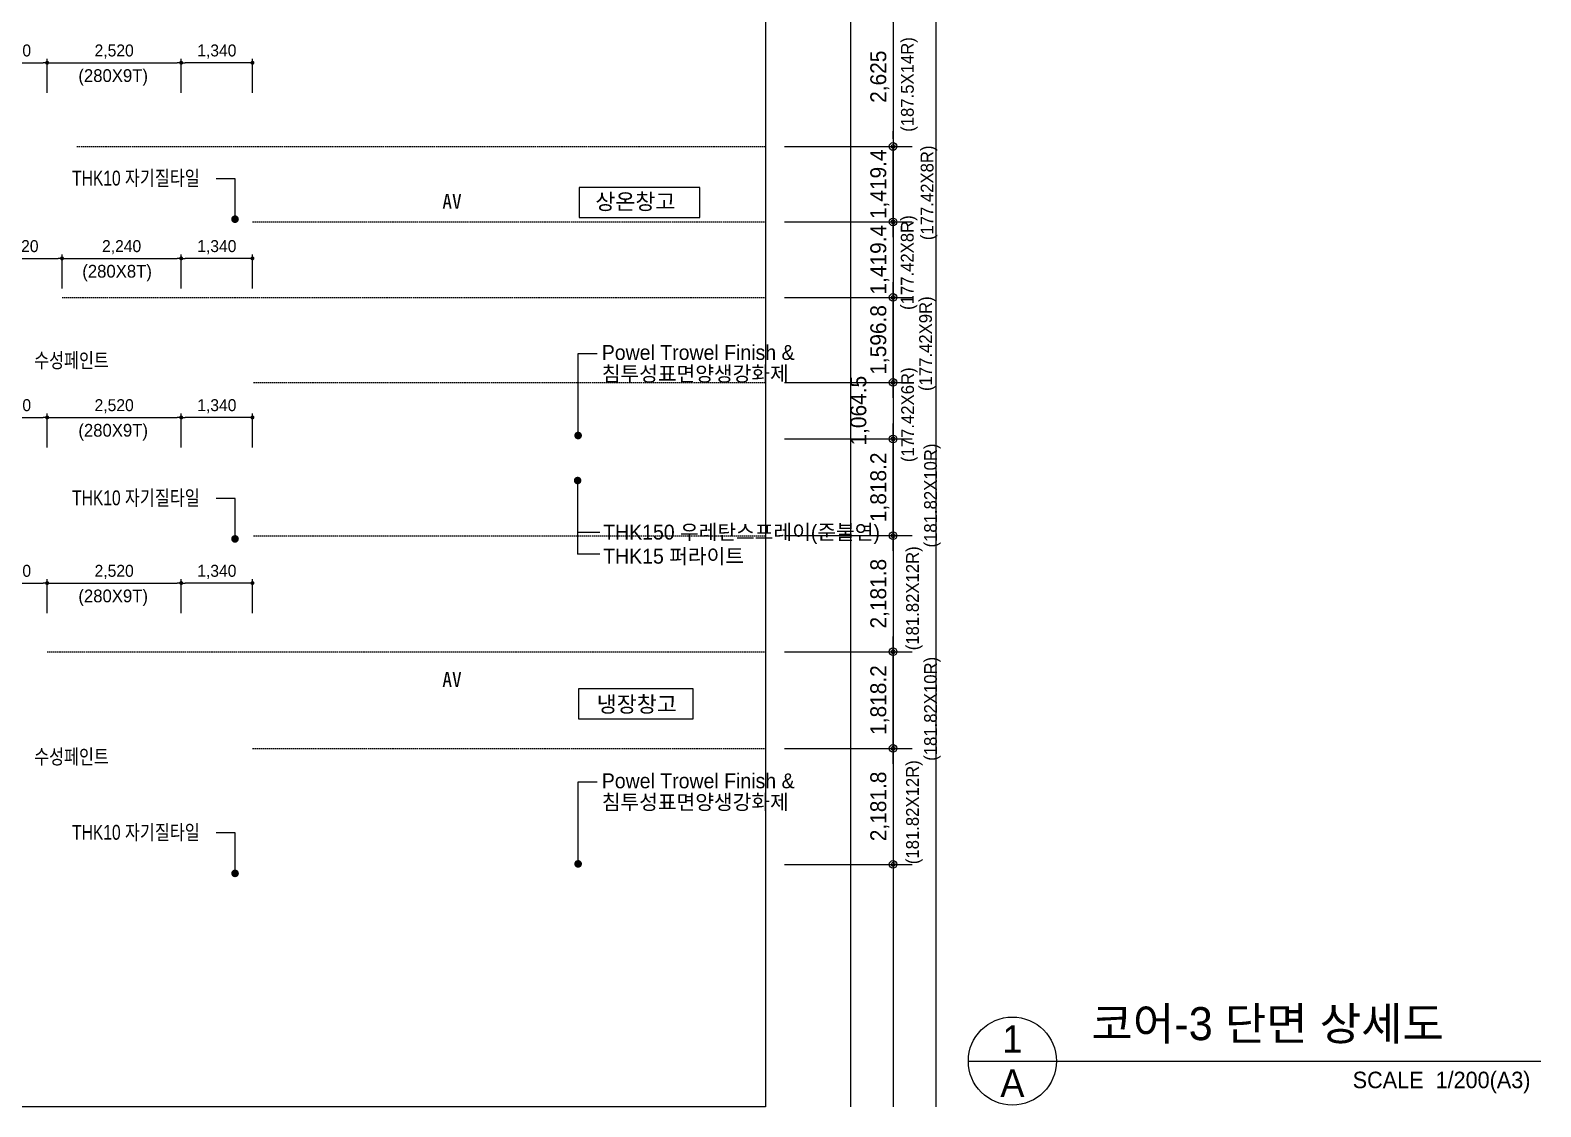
# Model space of a CAD drawing. Header units: millimetres. Extents: x 252711992 to 505989238, y 504776675 to 1009617600.
# Drawn here: x 253275565 to 253303963, y 504776996 to 504797241 of the extents above; entities that cross this region are included whole.
import ezdxf
from ezdxf.enums import TextEntityAlignment as Align

# ---------------------------------------------------------------- set-up
doc = ezdxf.new("R2010")
doc.units = ezdxf.units.MM
doc.linetypes.add('DASHEDX2', pattern=[38.1, 25.4, -12.7])
for name, color, linetype in [('$ZCDB_AUDIT_GENERATED_600D18', 7, 'Continuous'), ('0KD DIM', 7, 'Continuous'), ('4A.TEC ELE 4', 9, 'Continuous'), ('4A.TEC TEXT', 7, 'Continuous'), ('4A.TEC TEXT 2', 3, 'Continuous'), ('4A.TEC 심볼', 7, 'Continuous'), ('TEX', 3, 'Continuous'), ('TEXT', 7, 'Continuous'), ('㈜SE&C TEXT', 7, 'Continuous')]:
    doc.layers.add(name, color=color, linetype=linetype)
doc.layers.add('DEFPOINT', color=135, linetype='Continuous', plot=False)
doc.styles.add('1', font='')
doc.styles.add('나눔고딕', font='')
doc.styles.add('돋움', font='')
doc.styles.add('돋음체', font='')
doc.styles.get('1').set_extended_font_data('DotumChe')
doc.styles.get('나눔고딕').set_extended_font_data('Dotum')
doc.styles.get('돋움').set_extended_font_data('Dotum')
doc.styles.get('돋음체').set_extended_font_data('Dotum')
doc.dimstyles.new('DIM_600(외부치수)', dxfattribs={"dimscale": 400, "dimtxt": 3.3, "dimasz": 1, "dimexe": 2, "dimexo": 2, "dimgap": 1, "dimtad": 1, "dimdec": 0, "dimdsep": 46, "dimlunit": 6, "dimtxsty": '나눔고딕', "dimblk1": 'DIMDOT', "dimblk2": 'DIMDOT', "dimsah": 1, "dimcen": 2.5, "dimdle": 1.5, "dimclrd": 8, "dimclre": 8, "dimclrt": 3, "dimadec": 0, "dimazin": 0, "dimtfac": 1, "dimtdec": 0, "dimtix": 1, "dimtmove": 2, "dimatfit": 3, "dimldrblk": 'DIMDOT', "dimfxl": 1, "dimtvp": 1, "dimtolj": 1, "dimtzin": 0, "dimarcsym": 0})
doc.dimstyles.new('KD DIM 1', dxfattribs={"dimscale": 50, "dimtxt": 3, "dimasz": 1, "dimexe": 1, "dimexo": 1, "dimgap": 1, "dimtad": 1, "dimdec": 0, "dimzin": 0, "dimdsep": 46, "dimlunit": 6, "dimtxsty": '돋음체', "dimblk": 'DOT', "dimcen": 3, "dimdle": 1, "dimclrd": 256, "dimclre": 256, "dimclrt": 3, "dimazin": 0, "dimtfac": 1, "dimtdec": 0, "dimtix": 1, "dimtmove": 2, "dimatfit": 3, "dimldrblk": 'OBLIQUE', "dimfxl": 1, "dimtvp": 0.8333, "dimtolj": 1, "dimtzin": 0, "dimarcsym": 0})

# ---------------------------------------------------------------- blocks, each defined once
blk = doc.blocks.new('_Dot')
at = {"color": 0, "linetype": 'ByBlock', "lineweight": -2}
blk.add_line((-0.5, 0), (-1, 0), dxfattribs=at)
at = {"color": 0, "linetype": 'ByBlock', "const_width": 0.5}
blk.add_lwpolyline([(-0.25, 0, 1), (0.25, 0, 1)], format="xyb", close=True, dxfattribs=at)
blk = doc.blocks.new('*D1022')
at = {"layer": '0KD DIM', "lineweight": -2, "transparency": 16777216}
for p, q in [((253275883, 504796064), (253275883, 504796704)), ((253275958, 504796629), (253278328, 504796629)), ((253278403, 504796064), (253278403, 504796704))]:
    blk.add_line(p, q, dxfattribs=at)
at = {"layer": 'Defpoints', "color": 0, "transparency": 16777216}
for p in [(253278403, 504796629), (253275883, 504795989), (253278403, 504795989)]:
    blk.add_point(p, dxfattribs=at)
at = {"layer": '0KD DIM', "lineweight": -2, "transparency": 16777216, "xscale": 75, "yscale": 75, "zscale": 75, "rotation": 180}
blk.add_blockref('_Dot', (253275883, 504796629), dxfattribs=at)
at = {"layer": '0KD DIM', "lineweight": -2, "transparency": 16777216, "xscale": 75, "yscale": 75, "zscale": 75}
blk.add_blockref('_Dot', (253278403, 504796629), dxfattribs=at)
at = {"layer": '0KD DIM', "color": 3, "transparency": 16777216, "insert": (253277143, 504796839), "char_height": 225, "attachment_point": 5, "style": '돋음체'}
blk.add_mtext('\\A1;2,520', dxfattribs=at)
blk = doc.blocks.new('_OBLIQUE')
at = {"color": 0, "linetype": 'ByBlock'}
blk.add_line((-0.5, -0.5), (0.5, 0.5), dxfattribs=at)
blk = doc.blocks.new('*D1023')
at = {"layer": '0KD DIM', "lineweight": -2, "transparency": 16777216}
for p, q in [((253278403, 504796064), (253278403, 504796704)), ((253279668, 504796629), (253278478, 504796629)), ((253279743, 504796064), (253279743, 504796704))]:
    blk.add_line(p, q, dxfattribs=at)
at = {"layer": 'Defpoints', "color": 0, "transparency": 16777216}
for p in [(253278403, 504796629), (253278403, 504795989), (253279743, 504795989)]:
    blk.add_point(p, dxfattribs=at)
at = {"layer": '0KD DIM', "lineweight": -2, "transparency": 16777216, "xscale": 75, "yscale": 75, "zscale": 75, "rotation": 180}
blk.add_blockref('_Dot', (253278403, 504796629), dxfattribs=at)
at = {"layer": '0KD DIM', "lineweight": -2, "transparency": 16777216, "xscale": 75, "yscale": 75, "zscale": 75}
blk.add_blockref('_Dot', (253279743, 504796629), dxfattribs=at)
at = {"layer": '0KD DIM', "color": 3, "transparency": 16777216, "insert": (253279073, 504796839), "char_height": 225, "attachment_point": 5, "style": '돋음체'}
blk.add_mtext('\\A1;1,340', dxfattribs=at)
blk = doc.blocks.new('*D1024')
at = {"layer": '0KD DIM', "lineweight": -2, "transparency": 16777216}
for p, q in [((253274543, 504796064), (253274543, 504796704)), ((253274618, 504796629), (253275808, 504796629)), ((253275883, 504796064), (253275883, 504796704))]:
    blk.add_line(p, q, dxfattribs=at)
at = {"layer": 'Defpoints', "color": 0, "transparency": 16777216}
for p in [(253275883, 504796629), (253274543, 504795989, -8562), (253275883, 504795989, -3299)]:
    blk.add_point(p, dxfattribs=at)
at = {"layer": '0KD DIM', "lineweight": -2, "transparency": 16777216, "xscale": 75, "yscale": 75, "zscale": 75, "rotation": 180}
blk.add_blockref('_Dot', (253274543, 504796629), dxfattribs=at)
at = {"layer": '0KD DIM', "lineweight": -2, "transparency": 16777216, "xscale": 75, "yscale": 75, "zscale": 75}
blk.add_blockref('_Dot', (253275883, 504796629), dxfattribs=at)
at = {"layer": '0KD DIM', "color": 3, "transparency": 16777216, "insert": (253275213, 504796839), "char_height": 225, "attachment_point": 5, "style": '돋음체'}
blk.add_mtext('\\A1;1,340', dxfattribs=at)
blk = doc.blocks.new('*D1025')
at = {"layer": '0KD DIM', "lineweight": -2, "transparency": 16777216}
for p, q in [((253276163, 504792385), (253276163, 504793025)), ((253276238, 504792950), (253278328, 504792950)), ((253278403, 504792385), (253278403, 504793025))]:
    blk.add_line(p, q, dxfattribs=at)
at = {"layer": 'Defpoints', "color": 0, "transparency": 16777216}
for p in [(253278403, 504792950), (253276163, 504792310), (253278403, 504792310)]:
    blk.add_point(p, dxfattribs=at)
at = {"layer": '0KD DIM', "lineweight": -2, "transparency": 16777216, "xscale": 75, "yscale": 75, "zscale": 75, "rotation": 180}
blk.add_blockref('_Dot', (253276163, 504792950), dxfattribs=at)
at = {"layer": '0KD DIM', "lineweight": -2, "transparency": 16777216, "xscale": 75, "yscale": 75, "zscale": 75}
blk.add_blockref('_Dot', (253278403, 504792950), dxfattribs=at)
at = {"layer": '0KD DIM', "color": 3, "transparency": 16777216, "insert": (253277283, 504793160), "char_height": 225, "attachment_point": 5, "style": '돋음체'}
blk.add_mtext('\\A1;2,240', dxfattribs=at)
blk = doc.blocks.new('*D1026')
at = {"layer": '0KD DIM', "lineweight": -2, "transparency": 16777216}
for p, q in [((253278403, 504792385), (253278403, 504793025)), ((253279668, 504792950), (253278478, 504792950)), ((253279743, 504792385), (253279743, 504793025))]:
    blk.add_line(p, q, dxfattribs=at)
at = {"layer": 'Defpoints', "color": 0, "transparency": 16777216}
for p in [(253278403, 504792950), (253278403, 504792310), (253279743, 504792310)]:
    blk.add_point(p, dxfattribs=at)
at = {"layer": '0KD DIM', "lineweight": -2, "transparency": 16777216, "xscale": 75, "yscale": 75, "zscale": 75, "rotation": 180}
blk.add_blockref('_Dot', (253278403, 504792950), dxfattribs=at)
at = {"layer": '0KD DIM', "lineweight": -2, "transparency": 16777216, "xscale": 75, "yscale": 75, "zscale": 75}
blk.add_blockref('_Dot', (253279743, 504792950), dxfattribs=at)
at = {"layer": '0KD DIM', "color": 3, "transparency": 16777216, "insert": (253279073, 504793160), "char_height": 225, "attachment_point": 5, "style": '돋음체'}
blk.add_mtext('\\A1;1,340', dxfattribs=at)
blk = doc.blocks.new('*D1027')
at = {"layer": '0KD DIM', "lineweight": -2, "transparency": 16777216}
for p, q in [((253274543, 504792385), (253274543, 504793025)), ((253274618, 504792950), (253276088, 504792950)), ((253276163, 504792385), (253276163, 504793025))]:
    blk.add_line(p, q, dxfattribs=at)
at = {"layer": 'Defpoints', "color": 0, "transparency": 16777216}
for p in [(253276163, 504792950), (253274543, 504792310, -8562), (253276163, 504792310, -2200)]:
    blk.add_point(p, dxfattribs=at)
at = {"layer": '0KD DIM', "lineweight": -2, "transparency": 16777216, "xscale": 75, "yscale": 75, "zscale": 75, "rotation": 180}
blk.add_blockref('_Dot', (253274543, 504792950), dxfattribs=at)
at = {"layer": '0KD DIM', "lineweight": -2, "transparency": 16777216, "xscale": 75, "yscale": 75, "zscale": 75}
blk.add_blockref('_Dot', (253276163, 504792950), dxfattribs=at)
at = {"layer": '0KD DIM', "color": 3, "transparency": 16777216, "insert": (253275353, 504793160), "char_height": 225, "attachment_point": 5, "style": '돋음체'}
blk.add_mtext('\\A1;1,620', dxfattribs=at)
blk = doc.blocks.new('*D1007')
at = {"layer": '0KD DIM', "lineweight": -2, "transparency": 16777216}
for p, q in [((253275883, 504789394), (253275883, 504790034)), ((253275958, 504789959), (253278328, 504789959)), ((253278403, 504789394), (253278403, 504790034))]:
    blk.add_line(p, q, dxfattribs=at)
at = {"layer": 'Defpoints', "color": 0, "transparency": 16777216}
for p in [(253278403, 504789959), (253275883, 504789319), (253278403, 504789319)]:
    blk.add_point(p, dxfattribs=at)
at = {"layer": '0KD DIM', "lineweight": -2, "transparency": 16777216, "xscale": 75, "yscale": 75, "zscale": 75, "rotation": 180}
blk.add_blockref('_Dot', (253275883, 504789959), dxfattribs=at)
at = {"layer": '0KD DIM', "lineweight": -2, "transparency": 16777216, "xscale": 75, "yscale": 75, "zscale": 75}
blk.add_blockref('_Dot', (253278403, 504789959), dxfattribs=at)
at = {"layer": '0KD DIM', "color": 3, "transparency": 16777216, "insert": (253277143, 504790169), "char_height": 225, "attachment_point": 5, "style": '돋음체'}
blk.add_mtext('\\A1;2,520', dxfattribs=at)
blk = doc.blocks.new('*D1008')
at = {"layer": '0KD DIM', "lineweight": -2, "transparency": 16777216}
for p, q in [((253278403, 504789394), (253278403, 504790034)), ((253279668, 504789959), (253278478, 504789959)), ((253279743, 504789394), (253279743, 504790034))]:
    blk.add_line(p, q, dxfattribs=at)
at = {"layer": 'Defpoints', "color": 0, "transparency": 16777216}
for p in [(253278403, 504789959), (253278403, 504789319), (253279743, 504789319)]:
    blk.add_point(p, dxfattribs=at)
at = {"layer": '0KD DIM', "lineweight": -2, "transparency": 16777216, "xscale": 75, "yscale": 75, "zscale": 75, "rotation": 180}
blk.add_blockref('_Dot', (253278403, 504789959), dxfattribs=at)
at = {"layer": '0KD DIM', "lineweight": -2, "transparency": 16777216, "xscale": 75, "yscale": 75, "zscale": 75}
blk.add_blockref('_Dot', (253279743, 504789959), dxfattribs=at)
at = {"layer": '0KD DIM', "color": 3, "transparency": 16777216, "insert": (253279073, 504790169), "char_height": 225, "attachment_point": 5, "style": '돋음체'}
blk.add_mtext('\\A1;1,340', dxfattribs=at)
blk = doc.blocks.new('*D1009')
at = {"layer": '0KD DIM', "lineweight": -2, "transparency": 16777216}
for p, q in [((253274543, 504789394), (253274543, 504790034)), ((253274618, 504789959), (253275808, 504789959)), ((253275883, 504789394), (253275883, 504790034))]:
    blk.add_line(p, q, dxfattribs=at)
at = {"layer": 'Defpoints', "color": 0, "transparency": 16777216}
for p in [(253275883, 504789959), (253274543, 504789319, -8562), (253275883, 504789319, -3299)]:
    blk.add_point(p, dxfattribs=at)
at = {"layer": '0KD DIM', "lineweight": -2, "transparency": 16777216, "xscale": 75, "yscale": 75, "zscale": 75, "rotation": 180}
blk.add_blockref('_Dot', (253274543, 504789959), dxfattribs=at)
at = {"layer": '0KD DIM', "lineweight": -2, "transparency": 16777216, "xscale": 75, "yscale": 75, "zscale": 75}
blk.add_blockref('_Dot', (253275883, 504789959), dxfattribs=at)
at = {"layer": '0KD DIM', "color": 3, "transparency": 16777216, "insert": (253275213, 504790169), "char_height": 225, "attachment_point": 5, "style": '돋음체'}
blk.add_mtext('\\A1;1,340', dxfattribs=at)
blk = doc.blocks.new('*D1010')
at = {"layer": '0KD DIM', "lineweight": -2, "transparency": 16777216}
for p, q in [((253275883, 504786279), (253275883, 504786920)), ((253275958, 504786845), (253278328, 504786845)), ((253278403, 504786279), (253278403, 504786920))]:
    blk.add_line(p, q, dxfattribs=at)
at = {"layer": 'Defpoints', "color": 0, "transparency": 16777216}
for p in [(253278403, 504786845), (253275883, 504786204), (253278403, 504786204)]:
    blk.add_point(p, dxfattribs=at)
at = {"layer": '0KD DIM', "lineweight": -2, "transparency": 16777216, "xscale": 75, "yscale": 75, "zscale": 75, "rotation": 180}
blk.add_blockref('_Dot', (253275883, 504786845), dxfattribs=at)
at = {"layer": '0KD DIM', "lineweight": -2, "transparency": 16777216, "xscale": 75, "yscale": 75, "zscale": 75}
blk.add_blockref('_Dot', (253278403, 504786845), dxfattribs=at)
at = {"layer": '0KD DIM', "color": 3, "transparency": 16777216, "insert": (253277143, 504787054), "char_height": 225, "attachment_point": 5, "style": '돋음체'}
blk.add_mtext('\\A1;2,520', dxfattribs=at)
blk = doc.blocks.new('*D1011')
at = {"layer": '0KD DIM', "lineweight": -2, "transparency": 16777216}
for p, q in [((253278403, 504786279), (253278403, 504786920)), ((253279668, 504786845), (253278478, 504786845)), ((253279743, 504786279), (253279743, 504786920))]:
    blk.add_line(p, q, dxfattribs=at)
at = {"layer": 'Defpoints', "color": 0, "transparency": 16777216}
for p in [(253278403, 504786845), (253278403, 504786204), (253279743, 504786204)]:
    blk.add_point(p, dxfattribs=at)
at = {"layer": '0KD DIM', "lineweight": -2, "transparency": 16777216, "xscale": 75, "yscale": 75, "zscale": 75, "rotation": 180}
blk.add_blockref('_Dot', (253278403, 504786845), dxfattribs=at)
at = {"layer": '0KD DIM', "lineweight": -2, "transparency": 16777216, "xscale": 75, "yscale": 75, "zscale": 75}
blk.add_blockref('_Dot', (253279743, 504786845), dxfattribs=at)
at = {"layer": '0KD DIM', "color": 3, "transparency": 16777216, "insert": (253279073, 504787054), "char_height": 225, "attachment_point": 5, "style": '돋음체'}
blk.add_mtext('\\A1;1,340', dxfattribs=at)
blk = doc.blocks.new('*D1012')
at = {"layer": '0KD DIM', "lineweight": -2, "transparency": 16777216}
for p, q in [((253274543, 504786279), (253274543, 504786920)), ((253274618, 504786845), (253275808, 504786845)), ((253275883, 504786279), (253275883, 504786920))]:
    blk.add_line(p, q, dxfattribs=at)
at = {"layer": 'Defpoints', "color": 0, "transparency": 16777216}
for p in [(253275883, 504786845), (253274543, 504786204, -8562), (253275883, 504786204, -3299)]:
    blk.add_point(p, dxfattribs=at)
at = {"layer": '0KD DIM', "lineweight": -2, "transparency": 16777216, "xscale": 75, "yscale": 75, "zscale": 75, "rotation": 180}
blk.add_blockref('_Dot', (253274543, 504786845), dxfattribs=at)
at = {"layer": '0KD DIM', "lineweight": -2, "transparency": 16777216, "xscale": 75, "yscale": 75, "zscale": 75}
blk.add_blockref('_Dot', (253275883, 504786845), dxfattribs=at)
at = {"layer": '0KD DIM', "color": 3, "transparency": 16777216, "insert": (253275213, 504787054), "char_height": 225, "attachment_point": 5, "style": '돋음체'}
blk.add_mtext('\\A1;1,340', dxfattribs=at)
blk = doc.blocks.new('A$C77fab269')
at = {"layer": '4A.TEC 심볼', "color": 1}
for p in [(53, 334), (368, 21)]:
    blk.add_line(p, (53, 21), dxfattribs=at)
at = {"layer": '4A.TEC 심볼', "color": 1, "const_width": 53.4}
blk.add_lwpolyline([(53, 1088, 1), (53, 1035, 1)], format="xyb", close=True, dxfattribs=at)
at = {"layer": '4A.TEC 심볼', "color": 1}
blk.add_lwpolyline([(53, 1062), (53, 334), (368, 334)], dxfattribs=at)
at = {"layer": '4A.TEC TEXT', "style": '돋움'}
for s, p in [('THK150 우레탄스프레이(준불연)', (413, 334)), ('THK15 퍼라이트', (413, -6))]:
    blk.add_text(s, height=210, dxfattribs=at).set_placement(p, align=Align.MIDDLE_LEFT)
blk = doc.blocks.new('A$C80bd29a0')
at = {"layer": 'TEX', "color": 1}
blk.add_lwpolyline([(54, 54), (54, 1211), (321, 1211)], dxfattribs=at)
at = {"layer": '㈜SE&C TEXT', "color": 1, "const_width": 53.8}
blk.add_lwpolyline([(27, 54, -1), (81, 54, -1)], format="xyb", close=True, dxfattribs=at)
at = {"layer": '4A.TEC TEXT', "style": '돋움'}
for s, p in [('Powel Trowel Finish &', (388, 1225, 0)), ('침투성표면양생강화제', (388, 925, 0))]:
    blk.add_text(s, height=210, dxfattribs=at).set_placement(p, align=Align.MIDDLE_LEFT)
blk = doc.blocks.new('A$Cf885b5ed')
at = {"layer": '4A.TEC ELE 4', "xscale": 1.333333333333333, "yscale": 1.333333333333333, "zscale": 1.333333333333333}
blk.add_blockref('A$C80bd29a0', (0, 0, 0), dxfattribs=at)
blk = doc.blocks.new('DIMDOT')
at = {"color": 0}
blk.add_line((-2, 0), (2, 0), dxfattribs=at)
for radius in [0.5, 0.25]:
    blk.add_circle((0, 0), radius, dxfattribs=at)
blk = doc.blocks.new('*D1255')
at = {"layer": '$ZCDB_AUDIT_GENERATED_600D18', "color": 8, "lineweight": -2, "transparency": 16777216}
for p, q in [((253289747, 504783736), (253292147, 504783736)), ((253291787, 504783592), (253291787, 504781698)), ((253289747, 504781554), (253292147, 504781554))]:
    blk.add_line(p, q, dxfattribs=at)
at = {"layer": 'Defpoints', "color": 0, "transparency": 16777216}
for p in [(253289387, 504783736), (253289387, 504781554), (253291787, 504781554)]:
    blk.add_point(p, dxfattribs=at)
at = {"layer": '$ZCDB_AUDIT_GENERATED_600D18', "color": 8, "lineweight": -2, "transparency": 16777216, "xscale": 144, "yscale": 144, "zscale": 144}
for p, rotation in [((253291787, 504783736), 90), ((253291787, 504781554), 270)]:
    blk.add_blockref('DIMDOT', p, dxfattribs=dict(at, rotation=rotation))
at = {"layer": '$ZCDB_AUDIT_GENERATED_600D18', "color": 3, "transparency": 16777216, "insert": (253291536, 504782645), "char_height": 300, "attachment_point": 5, "rotation": 90, "style": '나눔고딕'}
blk.add_mtext('\\A1;2,181.8', dxfattribs=at)
blk = doc.blocks.new('*D1256')
at = {"layer": '$ZCDB_AUDIT_GENERATED_600D18', "color": 8, "lineweight": -2, "transparency": 16777216}
for p, q in [((253289747, 504785554), (253292147, 504785554)), ((253291787, 504783880), (253291787, 504785410)), ((253289747, 504783736), (253292147, 504783736))]:
    blk.add_line(p, q, dxfattribs=at)
at = {"layer": 'Defpoints', "color": 0, "transparency": 16777216}
for p in [(253289387, 504785554), (253291787, 504785554), (253289387, 504783736)]:
    blk.add_point(p, dxfattribs=at)
at = {"layer": '$ZCDB_AUDIT_GENERATED_600D18', "color": 8, "lineweight": -2, "transparency": 16777216, "xscale": 144, "yscale": 144, "zscale": 144}
for p, rotation in [((253291787, 504785554), 90), ((253291787, 504783736), 270)]:
    blk.add_blockref('DIMDOT', p, dxfattribs=dict(at, rotation=rotation))
at = {"layer": '$ZCDB_AUDIT_GENERATED_600D18', "color": 3, "transparency": 16777216, "insert": (253291536, 504784645), "char_height": 300, "attachment_point": 5, "rotation": 90, "style": '나눔고딕'}
blk.add_mtext('\\A1;1,818.2', dxfattribs=at)
blk = doc.blocks.new('*D1257')
at = {"layer": '$ZCDB_AUDIT_GENERATED_600D18', "color": 8, "lineweight": -2, "transparency": 16777216}
for p, q in [((253289747, 504787736), (253292147, 504787736)), ((253291787, 504787592), (253291787, 504785698)), ((253289747, 504785554), (253292147, 504785554))]:
    blk.add_line(p, q, dxfattribs=at)
at = {"layer": 'Defpoints', "color": 0, "transparency": 16777216}
for p in [(253289387, 504787736), (253289387, 504785554), (253291787, 504785554)]:
    blk.add_point(p, dxfattribs=at)
at = {"layer": '$ZCDB_AUDIT_GENERATED_600D18', "color": 8, "lineweight": -2, "transparency": 16777216, "xscale": 144, "yscale": 144, "zscale": 144}
for p, rotation in [((253291787, 504787736), 90), ((253291787, 504785554), 270)]:
    blk.add_blockref('DIMDOT', p, dxfattribs=dict(at, rotation=rotation))
at = {"layer": '$ZCDB_AUDIT_GENERATED_600D18', "color": 3, "transparency": 16777216, "insert": (253291536, 504786645), "char_height": 300, "attachment_point": 5, "rotation": 90, "style": '나눔고딕'}
blk.add_mtext('\\A1;2,181.8', dxfattribs=at)
blk = doc.blocks.new('*D1258')
at = {"layer": '$ZCDB_AUDIT_GENERATED_600D18', "color": 8, "lineweight": -2, "transparency": 16777216}
for p, q in [((253289747, 504789554), (253292147, 504789554)), ((253291787, 504787880), (253291787, 504789410)), ((253289747, 504787736), (253292147, 504787736))]:
    blk.add_line(p, q, dxfattribs=at)
at = {"layer": 'Defpoints', "color": 0, "transparency": 16777216}
for p in [(253289387, 504789554), (253291787, 504789554), (253289387, 504787736)]:
    blk.add_point(p, dxfattribs=at)
at = {"layer": '$ZCDB_AUDIT_GENERATED_600D18', "color": 8, "lineweight": -2, "transparency": 16777216, "xscale": 144, "yscale": 144, "zscale": 144}
for p, rotation in [((253291787, 504789554), 90), ((253291787, 504787736), 270)]:
    blk.add_blockref('DIMDOT', p, dxfattribs=dict(at, rotation=rotation))
at = {"layer": '$ZCDB_AUDIT_GENERATED_600D18', "color": 3, "transparency": 16777216, "insert": (253291536, 504788645), "char_height": 300, "attachment_point": 5, "rotation": 90, "style": '나눔고딕'}
blk.add_mtext('\\A1;1,818.2', dxfattribs=at)
blk = doc.blocks.new('*D1259')
at = {"layer": '$ZCDB_AUDIT_GENERATED_600D18', "color": 8, "lineweight": -2, "transparency": 16777216}
for p, q in [((253289747, 504790618), (253292147, 504790618)), ((253291787, 504790474), (253291787, 504789698)), ((253289747, 504789554), (253292147, 504789554))]:
    blk.add_line(p, q, dxfattribs=at)
at = {"layer": 'Defpoints', "color": 0, "transparency": 16777216}
for p in [(253289387, 504790618), (253289387, 504789554), (253291787, 504789554)]:
    blk.add_point(p, dxfattribs=at)
at = {"layer": '$ZCDB_AUDIT_GENERATED_600D18', "color": 8, "lineweight": -2, "transparency": 16777216, "xscale": 144, "yscale": 144, "zscale": 144}
for p, rotation in [((253291787, 504790618), 90), ((253291787, 504789554), 270)]:
    blk.add_blockref('DIMDOT', p, dxfattribs=dict(at, rotation=rotation))
at = {"layer": '$ZCDB_AUDIT_GENERATED_600D18', "color": 3, "transparency": 16777216, "insert": (253291161, 504790086), "char_height": 300, "attachment_point": 5, "rotation": 90, "style": '나눔고딕'}
blk.add_mtext('\\A1;1,064.5', dxfattribs=at)
blk = doc.blocks.new('*D1260')
at = {"layer": '$ZCDB_AUDIT_GENERATED_600D18', "color": 8, "lineweight": -2, "transparency": 16777216}
for p, q in [((253291787, 504792359), (253291787, 504792503)), ((253289747, 504792215), (253292147, 504792215)), ((253291787, 504790618), (253291787, 504792215)), ((253289747, 504790618), (253292147, 504790618)), ((253291787, 504790474), (253291787, 504790330))]:
    blk.add_line(p, q, dxfattribs=at)
at = {"layer": 'Defpoints', "color": 0, "transparency": 16777216}
for p in [(253289387, 504792215), (253291787, 504792215), (253289387, 504790618)]:
    blk.add_point(p, dxfattribs=at)
at = {"layer": '$ZCDB_AUDIT_GENERATED_600D18', "color": 8, "lineweight": -2, "transparency": 16777216, "xscale": 144, "yscale": 144, "zscale": 144}
for p, rotation in [((253291787, 504792215), 270), ((253291787, 504790618), 90)]:
    blk.add_blockref('DIMDOT', p, dxfattribs=dict(at, rotation=rotation))
at = {"layer": '$ZCDB_AUDIT_GENERATED_600D18', "color": 3, "transparency": 16777216, "insert": (253291536, 504791417), "char_height": 300, "attachment_point": 5, "rotation": 90, "style": '나눔고딕'}
blk.add_mtext('\\A1;1,596.8', dxfattribs=at)
blk = doc.blocks.new('*D1261')
at = {"layer": '$ZCDB_AUDIT_GENERATED_600D18', "color": 8, "lineweight": -2, "transparency": 16777216}
for p, q in [((253291787, 504793779), (253291787, 504793923)), ((253289747, 504793635), (253292147, 504793635)), ((253291787, 504793635), (253291787, 504792215)), ((253289747, 504792215), (253292147, 504792215)), ((253291787, 504792071), (253291787, 504791927))]:
    blk.add_line(p, q, dxfattribs=at)
at = {"layer": 'Defpoints', "color": 0, "transparency": 16777216}
for p in [(253289387, 504793635), (253289387, 504792215), (253291787, 504792215)]:
    blk.add_point(p, dxfattribs=at)
at = {"layer": '$ZCDB_AUDIT_GENERATED_600D18', "color": 8, "lineweight": -2, "transparency": 16777216, "xscale": 144, "yscale": 144, "zscale": 144}
for p, rotation in [((253291787, 504793635), 270), ((253291787, 504792215), 90)]:
    blk.add_blockref('DIMDOT', p, dxfattribs=dict(at, rotation=rotation))
at = {"layer": '$ZCDB_AUDIT_GENERATED_600D18', "color": 3, "transparency": 16777216, "insert": (253291536, 504792925), "char_height": 300, "attachment_point": 5, "rotation": 90, "style": '나눔고딕'}
blk.add_mtext('\\A1;1,419.4', dxfattribs=at)
blk = doc.blocks.new('*D1262')
at = {"layer": '$ZCDB_AUDIT_GENERATED_600D18', "color": 8, "lineweight": -2, "transparency": 16777216}
for p, q in [((253291787, 504795198), (253291787, 504795342)), ((253289747, 504795054), (253292147, 504795054)), ((253291787, 504793635), (253291787, 504795054)), ((253289747, 504793635), (253292147, 504793635)), ((253291787, 504793491), (253291787, 504793347))]:
    blk.add_line(p, q, dxfattribs=at)
at = {"layer": 'Defpoints', "color": 0, "transparency": 16777216}
for p in [(253289387, 504795054), (253291787, 504795054), (253289387, 504793635)]:
    blk.add_point(p, dxfattribs=at)
at = {"layer": '$ZCDB_AUDIT_GENERATED_600D18', "color": 8, "lineweight": -2, "transparency": 16777216, "xscale": 144, "yscale": 144, "zscale": 144}
for p, rotation in [((253291787, 504795054), 270), ((253291787, 504793635), 90)]:
    blk.add_blockref('DIMDOT', p, dxfattribs=dict(at, rotation=rotation))
at = {"layer": '$ZCDB_AUDIT_GENERATED_600D18', "color": 3, "transparency": 16777216, "insert": (253291536, 504794344), "char_height": 300, "attachment_point": 5, "rotation": 90, "style": '나눔고딕'}
blk.add_mtext('\\A1;1,419.4', dxfattribs=at)
blk = doc.blocks.new('*D1263')
at = {"layer": '$ZCDB_AUDIT_GENERATED_600D18', "color": 8, "lineweight": -2, "transparency": 16777216}
for p, q in [((253289747, 504797679), (253292147, 504797679)), ((253291787, 504797535), (253291787, 504795198)), ((253289747, 504795054), (253292147, 504795054))]:
    blk.add_line(p, q, dxfattribs=at)
at = {"layer": 'Defpoints', "color": 0, "transparency": 16777216}
for p in [(253289387, 504797679), (253289387, 504795054), (253291787, 504795054)]:
    blk.add_point(p, dxfattribs=at)
at = {"layer": '$ZCDB_AUDIT_GENERATED_600D18', "color": 8, "lineweight": -2, "transparency": 16777216, "xscale": 144, "yscale": 144, "zscale": 144}
for p, rotation in [((253291787, 504797679), 90), ((253291787, 504795054), 270)]:
    blk.add_blockref('DIMDOT', p, dxfattribs=dict(at, rotation=rotation))
at = {"layer": '$ZCDB_AUDIT_GENERATED_600D18', "color": 3, "transparency": 16777216, "insert": (253291536, 504796366), "char_height": 300, "attachment_point": 5, "rotation": 90, "style": '나눔고딕'}
blk.add_mtext('\\A1;2,625', dxfattribs=at)

msp = doc.modelspace()

# ---------------------------------------------------------------- linework, layer by layer
at = {"layer": '4A.TEC 심볼'}
msp.add_line((253293201.23, 504777856.08, 6666.67), (253303962.9, 504777856.08, 6666.67), dxfattribs=at)
msp.add_circle((253294029.23, 504777856.08, 6666.67), 828, dxfattribs=at)
at = {"layer": 'DEFPOINT'}
for points in [[(253263933.68, 504776996.25), (253263933.68, 504828017.81), (253292587.24, 504828017.81), (253292587.24, 504776996.25)], [(253264733.68, 504776996.25), (253264733.68, 504827217.81), (253291787.24, 504827217.81), (253291787.24, 504776996.25)], [(253265533.68, 504776996.25), (253265533.68, 504826417.81), (253290987.24, 504826417.81), (253290987.24, 504776996.25)]]:
    msp.add_lwpolyline(points, dxfattribs=at)
msp.add_lwpolyline([(253267133.68, 504824817.81), (253289387.24, 504824817.81), (253289387.24, 504776996.25), (253267133.68, 504776996.25)], close=True, dxfattribs=at)
at = {"layer": 'TEX', "color": 1, "elevation": 7817.06}
for points in [[(253279415.11, 504793687.17), (253279415.11, 504794448.49), (253279059.3, 504794448.49)], [(253279415.11, 504787675.23), (253279415.11, 504788436.54), (253279059.3, 504788436.54)], [(253279415.11, 504781385.63), (253279415.11, 504782146.94), (253279059.3, 504782146.94)]]:
    msp.add_lwpolyline(points, dxfattribs=at)
at = {"layer": 'TEXT', "color": 251, "linetype": 'DASHEDX2'}
for p, q in [((253276443.38, 504795053.96, 10756.89), (253289387.24, 504795053.96, 10756.89)), ((253279743.38, 504793634.6, 10756.89), (253289387.24, 504793634.6, 10756.89)), ((253276163.38, 504792215.25, 10756.89), (253289387.24, 504792215.25, 10756.89)), ((253279763.38, 504790618.47, 10756.89), (253289387.24, 504790618.47, 10756.89)), ((253279763.38, 504787735.78, 10756.89), (253289387.24, 504787735.78, 10756.89)), ((253275883.38, 504785553.96, 10756.89), (253289387.24, 504785553.96, 10756.89)), ((253279743.38, 504783735.78, 10756.89), (253289387.24, 504783735.78, 10756.89))]:
    msp.add_line(p, q, dxfattribs=at)
at = {"layer": 'TEXT'}
for points in [[(253285883.41, 504793716.51), (253288152.12, 504793716.51), (253288152.12, 504794283.18), (253285883.41, 504794283.18)], [(253285871.25, 504784289.07), (253288030.93, 504784289.07), (253288030.93, 504784855.74), (253285871.25, 504784855.74)]]:
    msp.add_lwpolyline(points, close=True, dxfattribs=at)
at = {"layer": '㈜SE&C TEXT', "color": 1, "const_width": 71.73, "elevation": 7817.06}
for points in [[(253279450.97, 504793687.17, 1), (253279379.24, 504793687.17, 1)], [(253279450.97, 504787675.23, 1), (253279379.24, 504787675.23, 1)], [(253279450.97, 504781385.63, 1), (253279379.24, 504781385.63, 1)]]:
    msp.add_lwpolyline(points, format="xyb", close=True, dxfattribs=at)

# ---------------------------------------------------------------- block references
at = {"layer": '4A.TEC ELE 4'}
for p in [(253285792.9, 504789547.24), (253285792.9, 504781491.96)]:
    msp.add_blockref('A$Cf885b5ed', p, dxfattribs=at)
at = {"layer": '4A.TEC ELE 4', "xscale": 1.333333333333333, "yscale": 1.333333333333333, "zscale": 1.333333333333333}
msp.add_blockref('A$C77fab269', (253285785.28, 504787357.5), dxfattribs=at)

# ---------------------------------------------------------------- texts
at = {"layer": '$ZCDB_AUDIT_GENERATED_600D18', "color": 3, "style": '나눔고딕'}
for s, p in [('(187.5X14R)', (253292174.84, 504795329.71)), ('(177.42X8R)', (253292545.77, 504793292.8)), ('(177.42X8R)', (253292171.99, 504791980.28)), ('(177.42X9R)', (253292516.75, 504790455.91)), ('(177.42X6R)', (253292178.88, 504789119.6)), ('(181.82X10R)', (253292610.14, 504787513.54, 10757.34)), ('(181.82X12R)', (253292271.05, 504785580.93, 10757.34)), ('(181.82X10R)', (253292610.14, 504783501.94, 10757.34)), ('(181.82X12R)', (253292271.05, 504781558.1, 10757.34))]:
    msp.add_text(s, height=240, rotation=90, dxfattribs=at).set_placement(p)
for s, p in [('(280X9T)', (253276470.17, 504796267.35, -21547.89)), ('(280X8T)', (253276543.66, 504792588.55, -21547.89)), ('(280X9T)', (253276470.17, 504789597.5, -21547.89)), ('(280X9T)', (253276470.17, 504786482.77, -21547.89))]:
    msp.add_text(s, height=240, dxfattribs=at).set_placement(p)
at = {"layer": '4A.TEC TEXT', "style": '돋움', "width": 0.8}
for s, p in [('THK10 자기질타일', (253276352.54, 504794459.48, 7817.06)), ('수성페인트', (253275638.36, 504791031.76, 7817.06)), ('THK10 자기질타일', (253276352.54, 504788447.53, 7817.06)), ('수성페인트', (253275638.36, 504783580.5, 7817.06)), ('THK10 자기질타일', (253276352.54, 504782157.93, 7817.06))]:
    msp.add_text(s, height=280, dxfattribs=at).set_placement(p, align=Align.MIDDLE_LEFT)
at = {"layer": '4A.TEC TEXT 2', "color": 3, "style": '나눔고딕'}
msp.add_text('코어-3 단면 상세도', height=621, dxfattribs=at).set_placement((253295515.02, 504778063.08, 6666.67), align=Align.BOTTOM_LEFT)
for s, p in [('1', (253294029.23, 504778270.08, 6666.67)), ('A', (253294029.23, 504777442.08, 6666.67))]:
    msp.add_text(s, height=517.5, dxfattribs=at).set_placement(p, align=Align.MIDDLE)
msp.add_text('SCALE  1/200(A3)', height=310.5, dxfattribs=at).set_placement((253303768.49, 504777252.8, 6666.67), align=Align.BOTTOM_RIGHT)
at = {"layer": 'TEXT', "style": '돋움'}
msp.add_text('상온창고', height=300, dxfattribs=at).set_placement((253286187.88, 504794018.17), align=Align.MIDDLE_LEFT)
at = {"layer": 'TEXT'}
for s, height, style, p in [('AV', 281.25, '1', (253283494.28, 504794022.36, -3333.33)), ('AV', 281.25, '1', (253283494.28, 504785032.81, -3333.33)), ('냉장창고', 300, '돋움', (253286968.62, 504784566.92))]:
    msp.add_text(s, height=height, dxfattribs=dict(at, style=style)).set_placement(p, align=Align.MIDDLE_CENTER)

# ---------------------------------------------------------------- dimensions: what is measured, and where the dimension line sits
at = {"layer": '$ZCDB_AUDIT_GENERATED_600D18'}
for base, p1, p2, angle, picture, middle in [((253291787.24, 504795053.96, 10757.34), (253289387.24, 504797678.96, 10757.34), (253289387.24, 504795053.96, 10757.34), 270, '*D1263', (253291536.14, 504796366.46, 10757.34)), ((253291787.24, 504795053.96, 10757.34), (253289387.24, 504793634.6, 10757.34), (253289387.24, 504795053.96, 10757.34), 90, '*D1262', (253291536.14, 504794344.28, 10757.34)), ((253291787.2422, 504792215.2488, 10757.3417), (253289387.2422, 504793634.6037, 10757.3417), (253289387.2422, 504792215.2488, 10757.3417), 270, '*D1261', (253291536.1378, 504792924.9262, 10757.3417)), ((253291787.24, 504792215.25, 10757.34), (253289387.24, 504790618.47, 10757.34), (253289387.24, 504792215.25, 10757.34), 90, '*D1260', (253291536.14, 504791416.86, 10757.34)), ((253291787.24, 504789553.96, 10757.34), (253289387.24, 504787735.78, 10757.34), (253289387.24, 504789553.96, 10757.34), 90, '*D1258', (253291536.14, 504788644.87, 10757.34)), ((253291787.24, 504785553.96, 10757.34), (253289387.24, 504787735.78, 10757.34), (253289387.24, 504785553.96, 10757.34), 270, '*D1257', (253291536.14, 504786644.87, 10757.34)), ((253291787.24, 504785553.96, 10757.34), (253289387.24, 504783735.78, 10757.34), (253289387.24, 504785553.96, 10757.34), 90, '*D1256', (253291536.14, 504784644.87, 10757.34)), ((253291787.24, 504781553.96, 10757.34), (253289387.24, 504783735.78, 10757.34), (253289387.24, 504781553.96, 10757.34), 270, '*D1255', (253291536.14, 504782644.87, 10757.34))]:
    dim = msp.add_linear_dim(base=base, p1=p1, p2=p2, angle=angle, dimstyle='DIM_600(외부치수)', override={"dimscale": 600, "dimtxt": 0.5, "dimasz": 0.24, "dimexe": 0.6, "dimexo": 0.6, "dimgap": 0.12, "dimdec": 1, "dimblk1": 'DIMDOT', "dimblk2": 'DIMDOT', "dimdle": 0.5}, dxfattribs=at)
    dim.commit()
    dim.dimension.update_dxf_attribs({"geometry": picture, "text_midpoint": middle})
dim = msp.add_linear_dim(base=(253291787.24, 504789553.96, 10757.34), p1=(253289387.24, 504790618.47, 10757.34), p2=(253289387.24, 504789553.96, 10757.34), angle=270, dimstyle='DIM_600(외부치수)', override={"dimscale": 600, "dimtxt": 0.5, "dimasz": 0.24, "dimexe": 0.6, "dimexo": 0.6, "dimgap": 0.12, "dimdec": 1, "dimdle": 0.5}, dxfattribs=at)
dim.commit()
dim.dimension.update_dxf_attribs({"geometry": '*D1259', "text_midpoint": (253291161.33, 504790086.22, 10757.34), "dimtype": 160})
at = {"layer": '0KD DIM'}
for base, p1, p2, angle, picture, middle in [((253275883.38, 504796629.25, 7817.06), (253274543.38, 504795988.92, -745.42), (253275883.38, 504795988.92, 4517.75), 0, '*D1024', (253275213.38, 504796838.58, 7817.06)), ((253278403.38, 504796629.25, 7817.06), (253275883.38, 504795988.92, 7817.06), (253278403.38, 504795988.92, 7817.06), 0, '*D1022', (253277143.38, 504796838.58, 7817.06)), ((253278403.38, 504796629.25, 7817.06), (253279743.38, 504795988.92, 7817.06), (253278403.38, 504795988.92, 7817.06), 180, '*D1023', (253279073.38, 504796838.58, 7817.06)), ((253276163.38, 504792950.45, 7817.06), (253274543.38, 504792310.12, -745.42), (253276163.38, 504792310.12, 5617.52), 0, '*D1027', (253275353.38, 504793159.78, 7817.06)), ((253278403.38, 504792950.45, 7817.06), (253276163.38, 504792310.12, 7817.06), (253278403.38, 504792310.12, 7817.06), 0, '*D1025', (253277283.38, 504793159.78, 7817.06)), ((253278403.38, 504792950.45, 7817.06), (253279743.38, 504792310.12, 7817.06), (253278403.38, 504792310.12, 7817.06), 180, '*D1026', (253279073.38, 504793159.78, 7817.06)), ((253275883.38, 504789959.41, 7817.06), (253274543.38, 504789319.08, -745.42), (253275883.38, 504789319.08, 4517.75), 0, '*D1009', (253275213.38, 504790168.74, 7817.06)), ((253278403.38, 504789959.41, 7817.06), (253275883.38, 504789319.08, 7817.06), (253278403.38, 504789319.08, 7817.06), 0, '*D1007', (253277143.38, 504790168.74, 7817.06)), ((253278403.38, 504789959.41, 7817.06), (253279743.38, 504789319.08, 7817.06), (253278403.38, 504789319.08, 7817.06), 180, '*D1008', (253279073.38, 504790168.74, 7817.06)), ((253275883.38, 504786844.67, 7817.06), (253274543.38, 504786204.34, -745.42), (253275883.38, 504786204.34, 4517.75), 0, '*D1012', (253275213.38, 504787054, 7817.06)), ((253278403.38, 504786844.67, 7817.06), (253275883.38, 504786204.34, 7817.06), (253278403.38, 504786204.34, 7817.06), 0, '*D1010', (253277143.38, 504787054, 7817.06)), ((253278403.38, 504786844.67, 7817.06), (253279743.38, 504786204.34, 7817.06), (253278403.38, 504786204.34, 7817.06), 180, '*D1011', (253279073.38, 504787054, 7817.06))]:
    dim = msp.add_linear_dim(base=base, p1=p1, p2=p2, angle=angle, dimstyle='KD DIM 1', override={"dimscale": 75}, dxfattribs=at)
    dim.commit()
    dim.dimension.update_dxf_attribs({"geometry": picture, "text_midpoint": middle})

doc.saveas('drawing.dxf')
